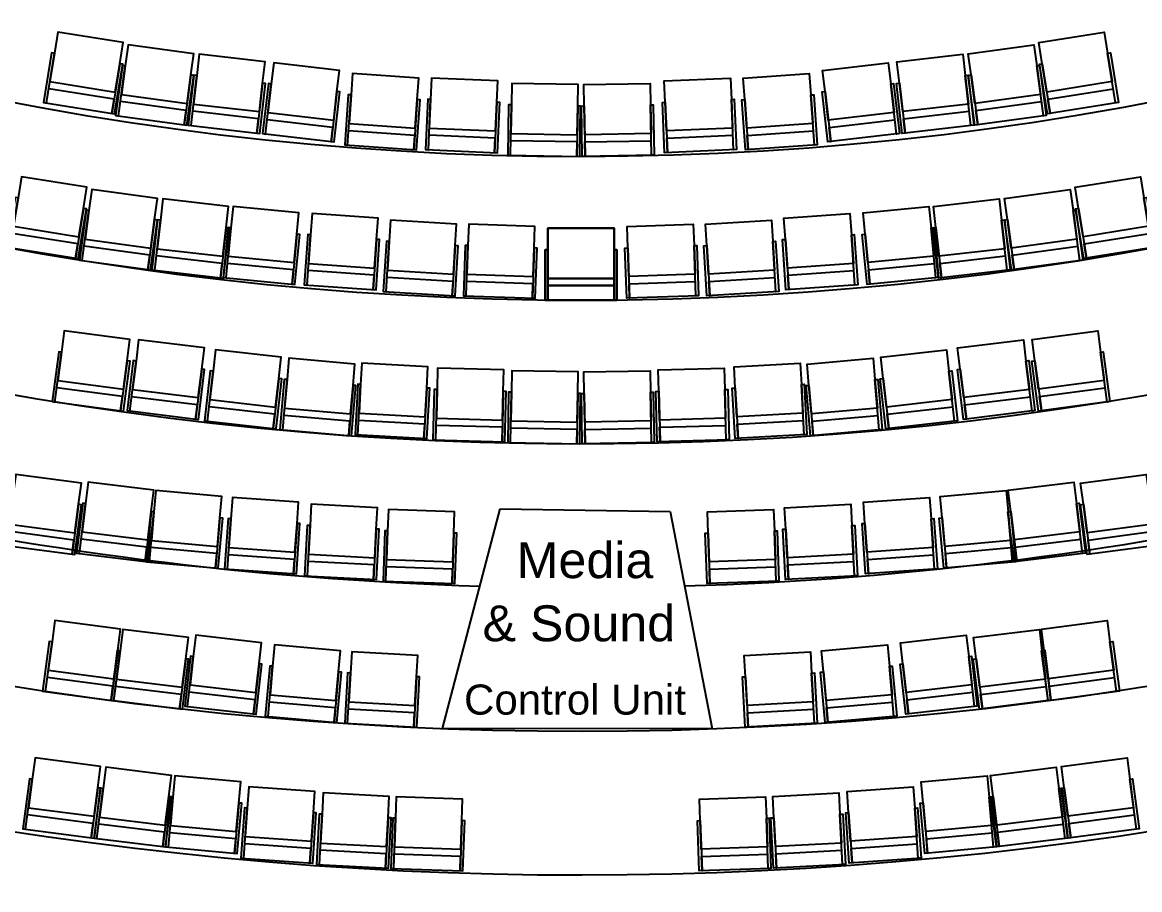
# Model space of a CAD drawing. Header units: inches. Extents: x -913 to 64634, y -1481 to 18188.
# Drawn here: x -397.5 to -211, y 3723.5 to 3868.3 of the extents above; entities that cross this region are included whole.
import ezdxf

# ---------------------------------------------------------------- set-up
doc = ezdxf.new("R2010")
doc.units = ezdxf.units.IN
doc.header["$MEASUREMENT"] = 0
doc.header["$PDMODE"] = 2
doc.linetypes.add('HIDDEN', pattern=[9.525, 6.35, -3.175])
for name, color, linetype in [('01', 1, 'Continuous'), ('DB wire', 240, 'Continuous'), ('Sofa Washroom', 8, 'Continuous'), ('Text', 7, 'Continuous')]:
    doc.layers.add(name, color=color, linetype=linetype)
doc.styles.get("Standard").update_dxf_attribs({"font": 'arial.ttf'})
doc.dimstyles.get("Standard").update_dxf_attribs({"dimtxt": 7.25, "dimasz": 0.18, "dimexe": 0.18, "dimexo": 0.0625, "dimgap": 0.09, "dimtad": 0, "dimtih": 1, "dimtoh": 1, "dimdec": 0, "dimzin": 0, "dimdsep": 46, "dimlunit": 4, "dimtxsty": 'Standard', "dimcen": 0.09, "dimadec": 0, "dimazin": 0, "dimtfac": 1, "dimtdec": 0, "dimtofl": 0, "dimtmove": 0, "dimatfit": 3, "dimfxl": 1, "dimtolj": 1, "dimtzin": 0, "dimarcsym": 0})

# ---------------------------------------------------------------- blocks, each defined once
blk = doc.blocks.new('*D105')
at = {"layer": '01', "color": 0, "lineweight": -2, "ltscale": 3, "transparency": 16777216}
for p, q in [((-454.06, 4372.49), (-458.68, 4372.49)), ((-458.5, 4372.31), (-458.5, 4324.08)), ((-458.5, 4268.27), (-458.5, 4316.5)), ((-454.06, 4268.09), (-458.68, 4268.09))]:
    blk.add_line(p, q, dxfattribs=at)
at = {"layer": '01', "color": 0, "ltscale": 3, "transparency": 16777216}
for points in [[(-458.53, 4372.31), (-458.47, 4372.31), (-458.5, 4372.49)], [(-458.53, 4268.27), (-458.47, 4268.27), (-458.5, 4268.09)]]:
    blk.add_solid(points, dxfattribs=at)
at = {"layer": 'DB wire', "color": 0, "linetype": 'HIDDEN', "lineweight": -2, "transparency": 16777216}
for p, q in [((-50.05, 4376), (19.18, 4376)), ((19, 4375.82), (19, 3693.78)), ((19, 3004.28), (19, 3686.32)), ((-50.05, 3004.1), (19.18, 3004.1))]:
    blk.add_line(p, q, dxfattribs=at)
at = {"layer": 'DB wire', "color": 0, "linetype": 'HIDDEN', "transparency": 16777216}
for points in [[(18.97, 4375.82), (19.03, 4375.82), (19, 4376)], [(18.97, 3004.28), (19.03, 3004.28), (19, 3004.1)]]:
    blk.add_solid(points, dxfattribs=at)
at = {"layer": 'Defpoints', "color": 0, "linetype": 'HIDDEN', "transparency": 16777216}
for p in [(-50.11, 4376), (-50.11, 3004.1), (19, 3004.1)]:
    blk.add_point(p, dxfattribs=at)
at = {"layer": 'Defpoints', "color": 0, "ltscale": 3, "transparency": 16777216}
for p in [(-458.5, 4372.49), (-454, 4372.49), (-454, 4268.09)]:
    blk.add_point(p, dxfattribs=at)
at = {"layer": '01', "color": 0, "ltscale": 3, "transparency": 16777216, "insert": (-458.5, 4320.29), "char_height": 7.25, "attachment_point": 5}
blk.add_mtext('\\A1;8\'-8"', dxfattribs=at)
at = {"layer": 'DB wire', "color": 0, "linetype": 'HIDDEN', "transparency": 16777216, "insert": (19, 3690.05), "char_height": 7.25, "attachment_point": 5}
blk.add_mtext('\\A1;114\'-4"', dxfattribs=at)
blk = doc.blocks.new('*D106')
at = {"layer": '01', "color": 0, "lineweight": -2, "ltscale": 3, "transparency": 16777216}
for p, q in [((-538.84, 4360.56), (-538.84, 4360.68)), ((-538.66, 4360.5), (-503.74, 4360.5)), ((-449.43, 4360.5), (-484.34, 4360.5)), ((-449.25, 4360.56), (-449.25, 4360.68))]:
    blk.add_line(p, q, dxfattribs=at)
at = {"layer": '01', "color": 0, "ltscale": 3, "transparency": 16777216}
for points in [[(-538.66, 4360.53), (-538.66, 4360.47), (-538.84, 4360.5)], [(-449.43, 4360.53), (-449.43, 4360.47), (-449.25, 4360.5)]]:
    blk.add_solid(points, dxfattribs=at)
at = {"layer": 'DB wire', "color": 0, "linetype": 'HIDDEN', "lineweight": -2, "transparency": 16777216}
for p, q in [((-557.06, 3004.1), (-557.07, 2966.88)), ((-50.11, 3004.04), (-50.11, 2966.82)), ((-556.89, 2967.06), (-316.28, 2967.03)), ((-50.29, 2967), (-290.9, 2967.03))]:
    blk.add_line(p, q, dxfattribs=at)
at = {"layer": 'DB wire', "color": 0, "linetype": 'HIDDEN', "transparency": 16777216}
for points in [[(-556.89, 2967.09), (-556.89, 2967.03), (-557.07, 2967.06)], [(-50.29, 2967.03), (-50.29, 2966.97), (-50.11, 2967)]]:
    blk.add_solid(points, dxfattribs=at)
at = {"layer": 'Defpoints', "color": 0, "ltscale": 3, "transparency": 16777216}
for p in [(-538.84, 4360.5), (-538.84, 4360.5), (-449.25, 4360.5)]:
    blk.add_point(p, dxfattribs=at)
at = {"layer": 'Defpoints', "color": 0, "linetype": 'HIDDEN', "transparency": 16777216}
for p in [(-557.06, 3004.16), (-50.11, 3004.1), (-50.11, 2967)]:
    blk.add_point(p, dxfattribs=at)
at = {"layer": '01', "color": 0, "ltscale": 3, "transparency": 16777216, "insert": (-494.04, 4360.5), "char_height": 7.25, "attachment_point": 5}
blk.add_mtext('\\A1;7\'-6"', dxfattribs=at)
at = {"layer": 'DB wire', "color": 0, "linetype": 'HIDDEN', "transparency": 16777216, "insert": (-303.59, 2967.03), "char_height": 7.25, "attachment_point": 5}
blk.add_mtext('\\A1;42\'-3"', dxfattribs=at)

msp = doc.modelspace()

# ---------------------------------------------------------------- linework, layer by layer
at = {"layer": '01', "ltscale": 3}
for points in [[(-393.95, 3854.93), (-382.09, 3853.01), (-380.75, 3861.31), (-381.23, 3861.39), (-380.66, 3864.92), (-391.57, 3866.69), (-392.14, 3863.16), (-392.61, 3863.23), (-393.95, 3854.93), (-393.48, 3854.86), (-392.14, 3863.16), (-392.91, 3858.43), (-382, 3856.66), (-381.23, 3861.39), (-382.58, 3853.09), (-382.19, 3855.46), (-393.1, 3857.23)], [(-214.56, 3854.93), (-226.42, 3853.01), (-227.76, 3861.31), (-227.28, 3861.39), (-227.85, 3864.92), (-216.94, 3866.69), (-216.37, 3863.16), (-215.91, 3863.23), (-214.56, 3854.93), (-215.03, 3854.86), (-216.37, 3863.16), (-215.61, 3858.43), (-226.52, 3856.66), (-227.28, 3861.39), (-225.94, 3853.09), (-226.32, 3855.46), (-215.41, 3857.23)], [(-381.92, 3852.75), (-370.02, 3851.12), (-368.88, 3859.45), (-369.36, 3859.52), (-368.87, 3863.06), (-379.82, 3864.56), (-380.31, 3861.02), (-380.78, 3861.08), (-381.92, 3852.75), (-381.45, 3852.69), (-380.31, 3861.02), (-380.96, 3856.27), (-370.01, 3854.77), (-369.36, 3859.52), (-370.5, 3851.19), (-370.17, 3853.57), (-381.12, 3855.07)], [(-226.6, 3852.75), (-238.5, 3851.12), (-239.64, 3859.45), (-239.15, 3859.52), (-239.64, 3863.06), (-228.69, 3864.56), (-228.2, 3861.02), (-227.74, 3861.08), (-226.6, 3852.75), (-227.06, 3852.69), (-228.2, 3861.02), (-227.55, 3856.27), (-238.5, 3854.77), (-239.15, 3859.52), (-238.01, 3851.19), (-238.34, 3853.57), (-227.39, 3855.07)], [(-369.8, 3851.12), (-357.87, 3849.76), (-356.92, 3858.12), (-357.4, 3858.17), (-356.99, 3861.72), (-367.98, 3862.98), (-368.38, 3859.42), (-368.85, 3859.48), (-369.8, 3851.12), (-369.33, 3851.07), (-368.38, 3859.42), (-368.92, 3854.66), (-357.94, 3853.41), (-357.4, 3858.17), (-358.35, 3849.82), (-358.08, 3852.2), (-369.06, 3853.46)], [(-238.71, 3851.12), (-250.64, 3849.76), (-251.6, 3858.12), (-251.11, 3858.17), (-251.52, 3861.72), (-240.54, 3862.98), (-240.13, 3859.42), (-239.66, 3859.48), (-238.71, 3851.12), (-239.18, 3851.07), (-240.13, 3859.42), (-239.59, 3854.66), (-250.57, 3853.41), (-251.11, 3858.17), (-250.16, 3849.82), (-250.43, 3852.2), (-239.45, 3853.46)], [(-357.4, 3849.72), (-345.47, 3848.33), (-344.49, 3856.68), (-344.98, 3856.74), (-344.56, 3860.29), (-355.54, 3861.57), (-355.96, 3858.02), (-356.42, 3858.07), (-357.4, 3849.72), (-356.93, 3849.66), (-355.96, 3858.02), (-356.51, 3853.26), (-345.53, 3851.98), (-344.98, 3856.74), (-345.95, 3848.38), (-345.67, 3850.77), (-356.65, 3852.05)], [(-251.11, 3849.72), (-263.04, 3848.33), (-264.02, 3856.68), (-263.53, 3856.74), (-263.95, 3860.29), (-252.97, 3861.57), (-252.56, 3858.02), (-252.09, 3858.07), (-251.11, 3849.72), (-251.58, 3849.66), (-252.56, 3858.02), (-252, 3853.26), (-262.98, 3851.98), (-263.53, 3856.74), (-262.56, 3848.38), (-262.84, 3850.77), (-251.86, 3852.05)], [(-343.67, 3847.83), (-331.69, 3846.99), (-331.11, 3855.38), (-331.59, 3855.41), (-331.34, 3858.98), (-342.37, 3859.75), (-342.62, 3856.18), (-343.09, 3856.22), (-343.67, 3847.83), (-343.2, 3847.8), (-342.62, 3856.18), (-342.95, 3851.4), (-331.93, 3850.63), (-331.59, 3855.41), (-332.18, 3847.02), (-332.01, 3849.42), (-343.04, 3850.19)], [(-330.2, 3847.06), (-318.2, 3846.54), (-317.83, 3854.94), (-318.32, 3854.96), (-318.16, 3858.53), (-329.2, 3859.01), (-329.36, 3855.44), (-329.83, 3855.46), (-330.2, 3847.06), (-329.72, 3847.04), (-329.36, 3855.44), (-329.57, 3850.66), (-318.53, 3850.17), (-318.32, 3854.96), (-318.68, 3846.56), (-318.58, 3848.96), (-329.62, 3849.44)], [(-278.32, 3847.06), (-290.31, 3846.54), (-290.68, 3854.94), (-290.2, 3854.96), (-290.35, 3858.53), (-279.31, 3859.01), (-279.15, 3855.44), (-278.68, 3855.46), (-278.32, 3847.06), (-278.79, 3847.04), (-279.15, 3855.44), (-278.95, 3850.66), (-289.99, 3850.17), (-290.2, 3854.96), (-289.83, 3846.56), (-289.93, 3848.96), (-278.89, 3849.44)], [(-264.84, 3847.83), (-276.82, 3846.99), (-277.41, 3855.38), (-276.92, 3855.41), (-277.17, 3858.98), (-266.15, 3859.75), (-265.9, 3856.18), (-265.42, 3856.22), (-264.84, 3847.83), (-265.31, 3847.8), (-265.9, 3856.18), (-265.56, 3851.4), (-276.59, 3850.63), (-276.92, 3855.41), (-276.33, 3847.02), (-276.5, 3849.42), (-265.48, 3850.19)], [(-316.47, 3846.14), (-304.47, 3845.93), (-304.32, 3854.33), (-304.8, 3854.34), (-304.74, 3857.92), (-315.79, 3858.11), (-315.86, 3854.54), (-316.33, 3854.54), (-316.47, 3846.14), (-316, 3846.13), (-315.86, 3854.54), (-315.94, 3849.75), (-304.89, 3849.55), (-304.8, 3854.34), (-304.95, 3845.94), (-304.91, 3848.34), (-315.96, 3848.53)], [(-292.04, 3846.14), (-304.05, 3845.93), (-304.19, 3854.33), (-303.71, 3854.34), (-303.77, 3857.92), (-292.72, 3858.11), (-292.66, 3854.54), (-292.19, 3854.54), (-292.04, 3846.14), (-292.51, 3846.13), (-292.66, 3854.54), (-292.57, 3849.75), (-303.62, 3849.55), (-303.71, 3854.34), (-303.56, 3845.94), (-303.6, 3848.34), (-292.55, 3848.53)], [(-400.01, 3830.78), (-388.16, 3828.86), (-386.81, 3837.16), (-387.3, 3837.23), (-386.72, 3840.76), (-397.63, 3842.53), (-398.2, 3839), (-398.67, 3839.08), (-400.01, 3830.78), (-399.55, 3830.7), (-398.2, 3839), (-398.97, 3834.27), (-388.06, 3832.51), (-387.3, 3837.23), (-388.64, 3828.94), (-388.26, 3831.3), (-399.17, 3833.07)], [(-208.5, 3830.78), (-220.35, 3828.86), (-221.7, 3837.16), (-221.22, 3837.23), (-221.79, 3840.76), (-210.88, 3842.53), (-210.31, 3839), (-209.84, 3839.08), (-208.5, 3830.78), (-208.96, 3830.7), (-210.31, 3839), (-209.54, 3834.27), (-220.45, 3832.51), (-221.22, 3837.23), (-219.87, 3828.94), (-220.26, 3831.3), (-209.35, 3833.07)], [(-387.98, 3828.6), (-376.08, 3826.97), (-374.94, 3835.3), (-375.42, 3835.36), (-374.94, 3838.91), (-385.89, 3840.41), (-386.37, 3836.86), (-386.84, 3836.93), (-387.98, 3828.6), (-387.51, 3828.54), (-386.37, 3836.86), (-387.02, 3832.12), (-376.07, 3830.62), (-375.42, 3835.36), (-376.56, 3827.03), (-376.24, 3829.41), (-387.19, 3830.91)], [(-220.53, 3828.6), (-232.43, 3826.97), (-233.57, 3835.3), (-233.09, 3835.36), (-233.58, 3838.91), (-222.63, 3840.41), (-222.14, 3836.86), (-221.67, 3836.93), (-220.53, 3828.6), (-221, 3828.54), (-222.14, 3836.86), (-221.49, 3832.12), (-232.44, 3830.62), (-233.09, 3835.36), (-231.95, 3827.03), (-232.28, 3829.41), (-221.33, 3830.91)], [(-375.87, 3826.97), (-363.93, 3825.61), (-362.98, 3833.96), (-363.46, 3834.02), (-363.06, 3837.57), (-374.04, 3838.82), (-374.44, 3835.27), (-374.91, 3835.32), (-375.87, 3826.97), (-375.4, 3826.92), (-374.44, 3835.27), (-374.99, 3830.51), (-364.01, 3829.26), (-363.46, 3834.02), (-364.42, 3825.66), (-364.14, 3828.05), (-375.12, 3829.3)], [(-232.65, 3826.97), (-244.58, 3825.61), (-245.53, 3833.96), (-245.05, 3834.02), (-245.45, 3837.57), (-234.47, 3838.82), (-234.07, 3835.27), (-233.6, 3835.32), (-232.65, 3826.97), (-233.12, 3826.92), (-234.07, 3835.27), (-233.53, 3830.51), (-244.51, 3829.26), (-245.05, 3834.02), (-244.1, 3825.66), (-244.37, 3828.05), (-233.39, 3829.3)], [(-363.95, 3825.69), (-351.99, 3824.53), (-351.19, 3832.9), (-351.67, 3832.95), (-351.33, 3836.51), (-362.33, 3837.57), (-362.67, 3834.01), (-363.14, 3834.05), (-363.95, 3825.69), (-363.48, 3825.64), (-362.67, 3834.01), (-363.13, 3829.24), (-352.13, 3828.18), (-351.67, 3832.95), (-352.48, 3824.58), (-352.25, 3826.97), (-363.25, 3828.03)], [(-350.44, 3824.47), (-338.46, 3823.64), (-337.88, 3832.02), (-338.36, 3832.06), (-338.11, 3835.62), (-349.14, 3836.39), (-349.39, 3832.83), (-349.86, 3832.86), (-350.44, 3824.47), (-349.97, 3824.44), (-349.39, 3832.83), (-349.72, 3828.05), (-338.7, 3827.28), (-338.36, 3832.06), (-338.95, 3823.67), (-338.78, 3826.06), (-349.81, 3826.84)], [(-258.07, 3824.47), (-270.05, 3823.64), (-270.64, 3832.02), (-270.15, 3832.06), (-270.4, 3835.62), (-259.38, 3836.39), (-259.13, 3832.83), (-258.66, 3832.86), (-258.07, 3824.47), (-258.54, 3824.44), (-259.13, 3832.83), (-258.79, 3828.05), (-269.82, 3827.28), (-270.15, 3832.06), (-269.56, 3823.67), (-269.73, 3826.06), (-258.71, 3826.84)], [(-244.57, 3825.69), (-256.52, 3824.53), (-257.33, 3832.9), (-256.84, 3832.95), (-257.18, 3836.51), (-246.18, 3837.57), (-245.84, 3834.01), (-245.37, 3834.05), (-244.57, 3825.69), (-245.03, 3825.64), (-245.84, 3834.01), (-245.38, 3829.24), (-256.38, 3828.18), (-256.84, 3832.95), (-256.04, 3824.58), (-256.27, 3826.97), (-245.27, 3828.03)], [(-337.25, 3823.35), (-325.26, 3822.62), (-324.75, 3831.01), (-325.23, 3831.04), (-325.02, 3834.61), (-336.05, 3835.28), (-336.27, 3831.71), (-336.74, 3831.74), (-337.25, 3823.35), (-336.78, 3823.32), (-336.27, 3831.71), (-336.56, 3826.93), (-325.53, 3826.26), (-325.23, 3831.04), (-325.75, 3822.65), (-325.6, 3825.04), (-336.63, 3825.72)], [(-323.88, 3822.64), (-311.88, 3822.22), (-311.59, 3830.62), (-312.07, 3830.64), (-311.95, 3834.21), (-322.99, 3834.6), (-323.12, 3831.02), (-323.59, 3831.04), (-323.88, 3822.64), (-323.41, 3822.62), (-323.12, 3831.02), (-323.29, 3826.24), (-312.24, 3825.85), (-312.07, 3830.64), (-312.37, 3822.24), (-312.28, 3824.64), (-323.33, 3825.02)], [(-298.25, 3821.94), (-310.26, 3821.94), (-310.26, 3830.34), (-309.78, 3830.34), (-309.78, 3833.92), (-298.72, 3833.92), (-298.72, 3830.34), (-298.25, 3830.34), (-298.25, 3821.94), (-298.72, 3821.94), (-298.72, 3830.34), (-298.72, 3825.55), (-309.78, 3825.55), (-309.78, 3830.34), (-309.78, 3821.93), (-309.78, 3824.34), (-298.72, 3824.34)], [(-298.25, 3821.94), (-310.26, 3821.94), (-310.26, 3830.34), (-309.78, 3830.34), (-309.78, 3833.92), (-298.72, 3833.92), (-298.72, 3830.34), (-298.25, 3830.34), (-298.25, 3821.94), (-298.72, 3821.94), (-298.72, 3830.34), (-298.72, 3825.55), (-309.78, 3825.55), (-309.78, 3830.34), (-309.78, 3821.93), (-309.78, 3824.34), (-298.72, 3824.34)], [(-310.26, 3821.94), (-298.25, 3821.94), (-298.25, 3830.34), (-298.74, 3830.34), (-298.74, 3833.92), (-309.79, 3833.92), (-309.79, 3830.34), (-310.26, 3830.34), (-310.26, 3821.94), (-309.79, 3821.94), (-309.79, 3830.34), (-309.79, 3825.55), (-298.74, 3825.55), (-298.74, 3830.34), (-298.74, 3821.93), (-298.74, 3824.34), (-309.79, 3824.34)], [(-310.26, 3821.94), (-298.25, 3821.94), (-298.25, 3830.34), (-298.74, 3830.34), (-298.74, 3833.92), (-309.79, 3833.92), (-309.79, 3830.34), (-310.26, 3830.34), (-310.26, 3821.94), (-309.79, 3821.94), (-309.79, 3830.34), (-309.79, 3825.55), (-298.74, 3825.55), (-298.74, 3830.34), (-298.74, 3821.93), (-298.74, 3824.34), (-309.79, 3824.34)], [(-284.63, 3822.64), (-296.63, 3822.22), (-296.93, 3830.62), (-296.44, 3830.64), (-296.56, 3834.21), (-285.52, 3834.6), (-285.39, 3831.02), (-284.92, 3831.04), (-284.63, 3822.64), (-285.1, 3822.62), (-285.39, 3831.02), (-285.23, 3826.24), (-296.27, 3825.85), (-296.44, 3830.64), (-296.15, 3822.24), (-296.23, 3824.64), (-285.18, 3825.02)], [(-271.26, 3823.35), (-283.25, 3822.62), (-283.76, 3831.01), (-283.28, 3831.04), (-283.5, 3834.61), (-272.46, 3835.28), (-272.25, 3831.71), (-271.78, 3831.74), (-271.26, 3823.35), (-271.73, 3823.32), (-272.25, 3831.71), (-271.95, 3826.93), (-282.99, 3826.26), (-283.28, 3831.04), (-282.76, 3822.65), (-282.91, 3825.04), (-271.88, 3825.72)], [(-392.52, 3804.97), (-380.61, 3803.4), (-379.52, 3811.73), (-380, 3811.8), (-379.53, 3815.34), (-390.49, 3816.78), (-390.96, 3813.24), (-391.42, 3813.3), (-392.52, 3804.97), (-392.05, 3804.9), (-390.96, 3813.24), (-391.58, 3808.49), (-380.62, 3807.05), (-380, 3811.8), (-381.1, 3803.46), (-380.78, 3805.84), (-391.74, 3807.28)], [(-380.01, 3803.46), (-368.09, 3802), (-367.07, 3810.34), (-367.55, 3810.4), (-367.11, 3813.95), (-378.08, 3815.3), (-378.52, 3811.75), (-378.99, 3811.81), (-380.01, 3803.46), (-379.54, 3803.4), (-378.52, 3811.75), (-379.1, 3806.99), (-368.13, 3805.65), (-367.55, 3810.4), (-368.58, 3802.06), (-368.28, 3804.44), (-379.25, 3805.79)], [(-228.5, 3803.46), (-240.42, 3802), (-241.44, 3810.34), (-240.96, 3810.4), (-241.4, 3813.95), (-230.43, 3815.3), (-229.99, 3811.75), (-229.52, 3811.81), (-228.5, 3803.46), (-228.97, 3803.4), (-229.99, 3811.75), (-229.41, 3806.99), (-240.38, 3805.65), (-240.96, 3810.4), (-239.94, 3802.06), (-240.23, 3804.44), (-229.26, 3805.79)], [(-215.99, 3804.97), (-227.9, 3803.4), (-229, 3811.73), (-228.51, 3811.8), (-228.98, 3815.34), (-218.02, 3816.78), (-217.56, 3813.24), (-217.09, 3813.3), (-215.99, 3804.97), (-216.46, 3804.9), (-217.56, 3813.24), (-216.93, 3808.49), (-227.89, 3807.05), (-228.51, 3811.8), (-227.42, 3803.46), (-227.73, 3805.84), (-216.77, 3807.28)], [(-367.08, 3801.77), (-355.15, 3800.41), (-354.2, 3808.77), (-354.68, 3808.82), (-354.27, 3812.37), (-365.25, 3813.62), (-365.66, 3810.07), (-366.13, 3810.13), (-367.08, 3801.77), (-366.61, 3801.72), (-365.66, 3810.07), (-366.2, 3805.31), (-355.22, 3804.06), (-354.68, 3808.82), (-355.63, 3800.47), (-355.36, 3802.85), (-366.34, 3804.1)], [(-241.43, 3801.77), (-253.37, 3800.41), (-254.32, 3808.77), (-253.83, 3808.82), (-254.24, 3812.37), (-243.26, 3813.62), (-242.85, 3810.07), (-242.38, 3810.13), (-241.43, 3801.77), (-241.9, 3801.72), (-242.85, 3810.07), (-242.31, 3805.31), (-253.29, 3804.06), (-253.83, 3808.82), (-252.88, 3800.47), (-253.15, 3802.85), (-242.17, 3804.1)], [(-354.51, 3800.31), (-342.54, 3799.26), (-341.81, 3807.64), (-342.29, 3807.68), (-341.98, 3811.24), (-352.99, 3812.2), (-353.3, 3808.64), (-353.77, 3808.68), (-354.51, 3800.31), (-354.04, 3800.27), (-353.3, 3808.64), (-353.72, 3803.87), (-342.71, 3802.91), (-342.29, 3807.68), (-343.03, 3799.3), (-342.82, 3801.7), (-353.83, 3802.66)], [(-254.01, 3800.31), (-265.97, 3799.26), (-266.7, 3807.64), (-266.22, 3807.68), (-266.53, 3811.24), (-255.52, 3812.2), (-255.21, 3808.64), (-254.74, 3808.68), (-254.01, 3800.31), (-254.48, 3800.27), (-255.21, 3808.64), (-254.79, 3803.87), (-265.8, 3802.91), (-266.22, 3807.68), (-265.49, 3799.3), (-265.7, 3801.7), (-254.69, 3802.66)], [(-341.97, 3799.47), (-329.98, 3798.8), (-329.51, 3807.19), (-330, 3807.22), (-329.8, 3810.79), (-340.83, 3811.4), (-341.03, 3807.83), (-341.5, 3807.86), (-341.97, 3799.47), (-341.5, 3799.44), (-341.03, 3807.83), (-341.3, 3803.05), (-330.27, 3802.43), (-330, 3807.22), (-330.47, 3798.82), (-330.33, 3801.22), (-341.37, 3801.84)], [(-328.96, 3798.59), (-316.96, 3798.28), (-316.74, 3806.68), (-317.22, 3806.69), (-317.13, 3810.27), (-328.18, 3810.56), (-328.27, 3806.98), (-328.74, 3807), (-328.96, 3798.59), (-328.49, 3798.58), (-328.27, 3806.98), (-328.39, 3802.19), (-317.35, 3801.9), (-317.22, 3806.69), (-317.44, 3798.29), (-317.38, 3800.69), (-328.43, 3800.98)], [(-316.47, 3798.14), (-304.47, 3797.93), (-304.32, 3806.33), (-304.8, 3806.34), (-304.74, 3809.92), (-315.79, 3810.11), (-315.86, 3806.54), (-316.33, 3806.54), (-316.47, 3798.14), (-316, 3798.13), (-315.86, 3806.54), (-315.94, 3801.75), (-304.89, 3801.55), (-304.8, 3806.34), (-304.95, 3797.94), (-304.91, 3800.34), (-315.96, 3800.53)], [(-292.04, 3798.14), (-304.05, 3797.93), (-304.19, 3806.33), (-303.71, 3806.34), (-303.77, 3809.92), (-292.72, 3810.11), (-292.66, 3806.54), (-292.19, 3806.54), (-292.04, 3798.14), (-292.51, 3798.13), (-292.66, 3806.54), (-292.57, 3801.75), (-303.62, 3801.55), (-303.71, 3806.34), (-303.56, 3797.94), (-303.6, 3800.34), (-292.55, 3800.53)], [(-279.55, 3798.59), (-291.56, 3798.28), (-291.78, 3806.68), (-291.29, 3806.69), (-291.38, 3810.27), (-280.34, 3810.56), (-280.24, 3806.98), (-279.77, 3807), (-279.55, 3798.59), (-280.02, 3798.58), (-280.24, 3806.98), (-280.12, 3802.19), (-291.17, 3801.9), (-291.29, 3806.69), (-291.07, 3798.29), (-291.13, 3800.69), (-280.09, 3800.98)], [(-266.54, 3799.47), (-278.53, 3798.8), (-279, 3807.19), (-278.51, 3807.22), (-278.71, 3810.79), (-267.68, 3811.4), (-267.48, 3807.83), (-267.01, 3807.86), (-266.54, 3799.47), (-267.01, 3799.44), (-267.48, 3807.83), (-267.21, 3803.05), (-278.25, 3802.43), (-278.51, 3807.22), (-278.04, 3798.82), (-278.18, 3801.22), (-267.14, 3801.84)], [(-400.63, 3780.99), (-388.72, 3779.42), (-387.62, 3787.76), (-388.1, 3787.82), (-387.64, 3791.36), (-398.59, 3792.81), (-399.06, 3789.26), (-399.53, 3789.32), (-400.63, 3780.99), (-400.16, 3780.93), (-399.06, 3789.26), (-399.69, 3784.51), (-388.73, 3783.07), (-388.1, 3787.82), (-389.2, 3779.48), (-388.89, 3781.86), (-399.85, 3783.31)], [(-388.44, 3779.68), (-376.52, 3778.22), (-375.5, 3786.56), (-375.98, 3786.62), (-375.55, 3790.17), (-386.52, 3791.52), (-386.95, 3787.97), (-387.42, 3788.03), (-388.44, 3779.68), (-387.98, 3779.63), (-386.95, 3787.97), (-387.53, 3783.21), (-376.57, 3781.87), (-375.98, 3786.62), (-377.01, 3778.28), (-376.71, 3780.66), (-387.68, 3782.01)], [(-220.07, 3779.68), (-231.99, 3778.22), (-233.01, 3786.56), (-232.53, 3786.62), (-232.97, 3790.17), (-222, 3791.52), (-221.56, 3787.97), (-221.09, 3788.03), (-220.07, 3779.68), (-220.54, 3779.63), (-221.56, 3787.97), (-220.98, 3783.21), (-231.95, 3781.87), (-232.53, 3786.62), (-231.51, 3778.28), (-231.8, 3780.66), (-220.83, 3782.01)], [(-207.89, 3780.99), (-219.79, 3779.42), (-220.89, 3787.76), (-220.41, 3787.82), (-220.87, 3791.36), (-209.92, 3792.81), (-209.45, 3789.26), (-208.98, 3789.32), (-207.89, 3780.99), (-208.35, 3780.93), (-209.45, 3789.26), (-208.83, 3784.51), (-219.78, 3783.07), (-220.41, 3787.82), (-219.31, 3779.48), (-219.62, 3781.86), (-208.67, 3783.31)], [(-376.76, 3778.24), (-364.8, 3777.15), (-364.04, 3785.52), (-364.52, 3785.57), (-364.2, 3789.13), (-375.2, 3790.13), (-375.53, 3786.57), (-376, 3786.61), (-376.76, 3778.24), (-376.29, 3778.2), (-375.53, 3786.57), (-375.96, 3781.8), (-364.95, 3780.8), (-364.52, 3785.57), (-365.28, 3777.2), (-365.06, 3779.59), (-376.07, 3780.59)], [(-231.75, 3778.24), (-243.71, 3777.15), (-244.48, 3785.52), (-243.99, 3785.57), (-244.32, 3789.13), (-233.31, 3790.13), (-232.99, 3786.57), (-232.52, 3786.61), (-231.75, 3778.24), (-232.22, 3778.2), (-232.99, 3786.57), (-232.55, 3781.8), (-243.56, 3780.8), (-243.99, 3785.57), (-243.23, 3777.2), (-243.45, 3779.59), (-232.44, 3780.59)], [(-363.73, 3777.04), (-351.75, 3776.2), (-351.17, 3784.59), (-351.65, 3784.62), (-351.4, 3788.19), (-362.43, 3788.96), (-362.68, 3785.39), (-363.15, 3785.43), (-363.73, 3777.04), (-363.26, 3777.01), (-362.68, 3785.39), (-363.01, 3780.61), (-351.99, 3779.84), (-351.65, 3784.62), (-352.24, 3776.23), (-352.07, 3778.63), (-363.1, 3779.4)], [(-350.38, 3775.9), (-338.39, 3775.27), (-337.95, 3783.66), (-338.43, 3783.69), (-338.24, 3787.26), (-349.28, 3787.84), (-349.47, 3784.27), (-349.94, 3784.29), (-350.38, 3775.9), (-349.91, 3775.87), (-349.47, 3784.27), (-349.72, 3779.48), (-338.68, 3778.91), (-338.43, 3783.69), (-338.87, 3775.29), (-338.75, 3777.69), (-349.78, 3778.27)], [(-258.13, 3775.9), (-270.13, 3775.27), (-270.57, 3783.66), (-270.08, 3783.69), (-270.27, 3787.26), (-259.23, 3787.84), (-259.04, 3784.27), (-258.57, 3784.29), (-258.13, 3775.9), (-258.6, 3775.87), (-259.04, 3784.27), (-258.79, 3779.48), (-269.83, 3778.91), (-270.08, 3783.69), (-269.64, 3775.29), (-269.77, 3777.69), (-258.73, 3778.27)], [(-244.78, 3777.04), (-256.76, 3776.2), (-257.35, 3784.59), (-256.86, 3784.62), (-257.11, 3788.19), (-246.09, 3788.96), (-245.84, 3785.39), (-245.36, 3785.43), (-244.78, 3777.04), (-245.25, 3777.01), (-245.84, 3785.39), (-245.5, 3780.61), (-256.53, 3779.84), (-256.86, 3784.62), (-256.27, 3776.23), (-256.44, 3778.63), (-245.42, 3779.4)], [(-337.29, 3775.01), (-325.29, 3774.59), (-325, 3782.99), (-325.48, 3783.01), (-325.36, 3786.58), (-336.4, 3786.97), (-336.53, 3783.39), (-337, 3783.41), (-337.29, 3775.01), (-336.82, 3774.99), (-336.53, 3783.39), (-336.7, 3778.6), (-325.65, 3778.22), (-325.48, 3783.01), (-325.78, 3774.6), (-325.69, 3777), (-336.74, 3777.39)], [(-271.22, 3775.01), (-283.22, 3774.59), (-283.52, 3782.99), (-283.03, 3783.01), (-283.15, 3786.58), (-272.11, 3786.97), (-271.98, 3783.39), (-271.51, 3783.41), (-271.22, 3775.01), (-271.69, 3774.99), (-271.98, 3783.39), (-271.82, 3778.6), (-282.86, 3778.22), (-283.03, 3783.01), (-282.74, 3774.6), (-282.82, 3777), (-271.77, 3777.39)], [(-394.11, 3756.6), (-382.2, 3755.03), (-381.1, 3763.37), (-381.58, 3763.43), (-381.12, 3766.97), (-392.07, 3768.42), (-392.54, 3764.87), (-393.01, 3764.93), (-394.11, 3756.6), (-393.64, 3756.54), (-392.54, 3764.87), (-393.17, 3760.12), (-382.21, 3758.68), (-381.58, 3763.43), (-382.68, 3755.09), (-382.37, 3757.47), (-393.33, 3758.92)], [(-382.68, 3755.09), (-370.76, 3753.63), (-369.74, 3761.97), (-370.22, 3762.03), (-369.78, 3765.58), (-380.75, 3766.93), (-381.19, 3763.38), (-381.66, 3763.44), (-382.68, 3755.09), (-382.21, 3755.04), (-381.19, 3763.38), (-381.77, 3758.63), (-370.8, 3757.28), (-370.22, 3762.03), (-371.24, 3753.69), (-370.95, 3756.07), (-381.92, 3757.42)], [(-225.83, 3755.09), (-237.75, 3753.63), (-238.78, 3761.97), (-238.29, 3762.03), (-238.73, 3765.58), (-227.76, 3766.93), (-227.32, 3763.38), (-226.86, 3763.44), (-225.83, 3755.09), (-226.3, 3755.04), (-227.32, 3763.38), (-226.74, 3758.63), (-237.71, 3757.28), (-238.29, 3762.03), (-237.27, 3753.69), (-237.56, 3756.07), (-226.59, 3757.42)], [(-214.41, 3756.6), (-226.31, 3755.03), (-227.41, 3763.37), (-226.93, 3763.43), (-227.39, 3766.97), (-216.44, 3768.42), (-215.97, 3764.87), (-215.5, 3764.93), (-214.41, 3756.6), (-214.87, 3756.54), (-215.97, 3764.87), (-215.35, 3760.12), (-226.3, 3758.68), (-226.93, 3763.43), (-225.83, 3755.09), (-226.14, 3757.47), (-215.19, 3758.92)], [(-370.38, 3754.11), (-358.45, 3752.75), (-357.5, 3761.1), (-357.98, 3761.16), (-357.58, 3764.71), (-368.56, 3765.96), (-368.96, 3762.41), (-369.43, 3762.46), (-370.38, 3754.11), (-369.92, 3754.06), (-368.96, 3762.41), (-369.51, 3757.65), (-358.53, 3756.4), (-357.98, 3761.16), (-358.94, 3752.81), (-358.66, 3755.19), (-369.64, 3756.44)], [(-238.13, 3754.11), (-250.06, 3752.75), (-251.01, 3761.1), (-250.53, 3761.16), (-250.93, 3764.71), (-239.95, 3765.96), (-239.55, 3762.41), (-239.08, 3762.46), (-238.13, 3754.11), (-238.6, 3754.06), (-239.55, 3762.41), (-239.01, 3757.65), (-249.99, 3756.4), (-250.53, 3761.16), (-249.58, 3752.81), (-249.85, 3755.19), (-238.87, 3756.44)], [(-356.94, 3752.45), (-344.98, 3751.4), (-344.25, 3759.78), (-344.73, 3759.82), (-344.42, 3763.38), (-355.43, 3764.34), (-355.74, 3760.78), (-356.21, 3760.82), (-356.94, 3752.45), (-356.47, 3752.41), (-355.74, 3760.78), (-356.16, 3756.01), (-345.15, 3755.05), (-344.73, 3759.82), (-345.46, 3751.44), (-345.25, 3753.84), (-356.26, 3754.8)], [(-343.68, 3751.26), (-331.68, 3750.59), (-331.21, 3758.99), (-331.7, 3759.01), (-331.5, 3762.58), (-342.53, 3763.2), (-342.73, 3759.63), (-343.21, 3759.66), (-343.68, 3751.26), (-343.2, 3751.24), (-342.73, 3759.63), (-343, 3754.85), (-331.97, 3754.23), (-331.7, 3759.01), (-332.17, 3750.62), (-332.04, 3753.02), (-343.07, 3753.63)], [(-264.84, 3751.26), (-276.83, 3750.59), (-277.3, 3758.99), (-276.81, 3759.01), (-277.01, 3762.58), (-265.98, 3763.2), (-265.78, 3759.63), (-265.31, 3759.66), (-264.84, 3751.26), (-265.31, 3751.24), (-265.78, 3759.63), (-265.51, 3754.85), (-276.55, 3754.23), (-276.81, 3759.01), (-276.34, 3750.62), (-276.48, 3753.02), (-265.44, 3753.63)], [(-251.57, 3752.45), (-263.53, 3751.4), (-264.27, 3759.78), (-263.78, 3759.82), (-264.09, 3763.38), (-253.08, 3764.34), (-252.77, 3760.78), (-252.3, 3760.82), (-251.57, 3752.45), (-252.04, 3752.41), (-252.77, 3760.78), (-252.35, 3756.01), (-263.36, 3755.05), (-263.78, 3759.82), (-263.05, 3751.44), (-263.26, 3753.84), (-252.25, 3754.8)], [(-397.42, 3733.64), (-385.51, 3732.07), (-384.41, 3740.41), (-384.89, 3740.47), (-384.43, 3744.02), (-395.38, 3745.46), (-395.85, 3741.91), (-396.32, 3741.98), (-397.42, 3733.64), (-396.95, 3733.58), (-395.85, 3741.91), (-396.48, 3737.16), (-385.52, 3735.72), (-384.89, 3740.47), (-385.99, 3732.14), (-385.68, 3734.52), (-396.63, 3735.96)], [(-211.1, 3733.64), (-223, 3732.07), (-224.1, 3740.41), (-223.62, 3740.47), (-224.09, 3744.02), (-213.13, 3745.46), (-212.66, 3741.91), (-212.19, 3741.98), (-211.1, 3733.64), (-211.56, 3733.58), (-212.66, 3741.91), (-212.04, 3737.16), (-222.99, 3735.72), (-223.62, 3740.47), (-222.52, 3732.14), (-222.84, 3734.52), (-211.88, 3735.96)], [(-385.51, 3732.07), (-373.59, 3730.61), (-372.56, 3738.95), (-373.05, 3739.01), (-372.61, 3742.56), (-383.58, 3743.91), (-384.02, 3740.36), (-384.48, 3740.42), (-385.51, 3732.07), (-385.04, 3732.02), (-384.02, 3740.36), (-384.6, 3735.6), (-373.63, 3734.26), (-373.05, 3739.01), (-374.07, 3730.67), (-373.78, 3733.05), (-384.75, 3734.4)], [(-223, 3732.07), (-234.92, 3730.61), (-235.95, 3738.95), (-235.47, 3739.01), (-235.9, 3742.56), (-224.93, 3743.91), (-224.5, 3740.36), (-224.03, 3740.42), (-223, 3732.07), (-223.47, 3732.02), (-224.5, 3740.36), (-223.91, 3735.6), (-234.88, 3734.26), (-235.47, 3739.01), (-234.44, 3730.67), (-234.73, 3733.05), (-223.77, 3734.4)], [(-373.59, 3730.61), (-361.63, 3729.52), (-360.86, 3737.89), (-361.35, 3737.94), (-361.03, 3741.5), (-372.03, 3742.5), (-372.36, 3738.94), (-372.83, 3738.98), (-373.59, 3730.61), (-373.12, 3730.57), (-372.36, 3738.94), (-372.79, 3734.17), (-361.78, 3733.17), (-361.35, 3737.94), (-362.11, 3729.56), (-361.89, 3731.96), (-372.9, 3732.96)], [(-234.92, 3730.61), (-246.89, 3729.52), (-247.65, 3737.89), (-247.16, 3737.94), (-247.49, 3741.5), (-236.48, 3742.5), (-236.16, 3738.94), (-235.69, 3738.98), (-234.92, 3730.61), (-235.4, 3730.57), (-236.16, 3738.94), (-235.72, 3734.17), (-246.73, 3733.17), (-247.16, 3737.94), (-246.4, 3729.56), (-246.62, 3731.96), (-235.61, 3732.96)], [(-361.01, 3728.74), (-349.02, 3727.91), (-348.44, 3736.29), (-348.92, 3736.33), (-348.67, 3739.89), (-359.7, 3740.66), (-359.95, 3737.1), (-360.42, 3737.13), (-361.01, 3728.74), (-360.53, 3728.71), (-359.95, 3737.1), (-360.28, 3732.32), (-349.26, 3731.55), (-348.92, 3736.33), (-349.51, 3727.94), (-349.34, 3730.33), (-360.37, 3731.11)], [(-348.39, 3727.68), (-336.39, 3727.05), (-335.95, 3735.44), (-336.44, 3735.47), (-336.25, 3739.04), (-347.29, 3739.62), (-347.48, 3736.05), (-347.95, 3736.07), (-348.39, 3727.68), (-347.92, 3727.65), (-347.48, 3736.05), (-347.73, 3731.26), (-336.69, 3730.68), (-336.44, 3735.47), (-336.88, 3727.07), (-336.75, 3729.47), (-347.79, 3730.05)], [(-335.97, 3727.01), (-323.96, 3726.59), (-323.67, 3734.99), (-324.16, 3735.01), (-324.03, 3738.58), (-335.08, 3738.97), (-335.2, 3735.39), (-335.67, 3735.41), (-335.97, 3727.01), (-335.49, 3726.99), (-335.2, 3735.39), (-335.37, 3730.6), (-324.32, 3730.22), (-324.16, 3735.01), (-324.45, 3726.6), (-324.37, 3729), (-335.41, 3729.39)], [(-272.55, 3727.01), (-284.55, 3726.59), (-284.84, 3734.99), (-284.36, 3735.01), (-284.48, 3738.58), (-273.44, 3738.97), (-273.31, 3735.39), (-272.84, 3735.41), (-272.55, 3727.01), (-273.02, 3726.99), (-273.31, 3735.39), (-273.14, 3730.6), (-284.19, 3730.22), (-284.36, 3735.01), (-284.06, 3726.6), (-284.15, 3729), (-273.1, 3729.39)], [(-260.12, 3727.68), (-272.12, 3727.05), (-272.56, 3735.44), (-272.07, 3735.47), (-272.26, 3739.04), (-261.22, 3739.62), (-261.04, 3736.05), (-260.56, 3736.07), (-260.12, 3727.68), (-260.6, 3727.65), (-261.04, 3736.05), (-260.78, 3731.26), (-271.82, 3730.68), (-272.07, 3735.47), (-271.63, 3727.07), (-271.76, 3729.47), (-260.72, 3730.05)], [(-247.51, 3728.74), (-259.49, 3727.91), (-260.07, 3736.29), (-259.59, 3736.33), (-259.84, 3739.89), (-248.81, 3740.66), (-248.56, 3737.1), (-248.09, 3737.13), (-247.51, 3728.74), (-247.98, 3728.71), (-248.56, 3737.1), (-248.23, 3732.32), (-259.25, 3731.55), (-259.59, 3736.33), (-259, 3727.94), (-259.17, 3730.33), (-248.15, 3731.11)]]:
    msp.add_lwpolyline(points, dxfattribs=at)
at = {"layer": 'Sofa Washroom', "ltscale": 3}
for radius, start, end in [(502.74, 242.1859, 297.868), (526.74, 243.5546, 296.4962), (550.74, 244.79, 294.8026), (574.74, 245.91128, 268.31957), (574.74, 271.7246, 294.13442), (598.74, 246.93406, 293.10946), (622.74, 247.87114, 292.17042), (646.74, 248.73315, 291.30662)]:
    msp.add_arc((-304.26, 4348.67), radius, start, end, dxfattribs=at)
at = {"layer": 'Text'}
for p, q in [((-327.35, 3750.38), (-317.74, 3787.06)), ((-317.74, 3787.06), (-289.36, 3786.61)), ((-289.36, 3786.61), (-282.35, 3750.34)), ((-282.35, 3750.34), (-327.35, 3750.38))]:
    msp.add_line(p, q, dxfattribs=at)

# ---------------------------------------------------------------- texts
for s, height, p in [('Media', 6, (-315, 3775.49)), ('& Sound ', 6, (-320.69, 3764.95)), ('Control Unit', 5.0237, (-323.78, 3752.7))]:
    msp.add_text(s, height=height, dxfattribs=at).set_placement(p)

# ---------------------------------------------------------------- dimensions: what is measured, and where the dimension line sits
at = {"layer": '01', "ltscale": 3}
for p1, p2, distance, picture, middle in [((-454, 4268.09), (-454, 4372.49), 4.5, '*D105', (-458.5, 4320.29)), ((-449.25, 4360.5), (-538.84, 4360.5), 0, '*D106', (-494.04, 4360.5))]:
    dim = msp.add_aligned_dim(p1=p1, p2=p2, distance=distance, dimstyle='Standard', dxfattribs=at)
    dim.commit()
    dim.dimension.update_dxf_attribs({"geometry": picture, "text_midpoint": middle})
at = {"layer": 'DB wire', "linetype": 'HIDDEN'}
for p1, distance, picture, middle in [((-50.11, 4376), 69.11, '*D105', (19, 3690.05)), ((-557.06, 3004.16), -37.1, '*D106', (-303.59, 2967.03))]:
    dim = msp.add_aligned_dim(p1=p1, p2=(-50.11, 3004.1), distance=distance, dimstyle='Standard', dxfattribs=at)
    dim.commit()
    dim.dimension.update_dxf_attribs({"geometry": picture, "text_midpoint": middle})

doc.saveas('drawing.dxf')
